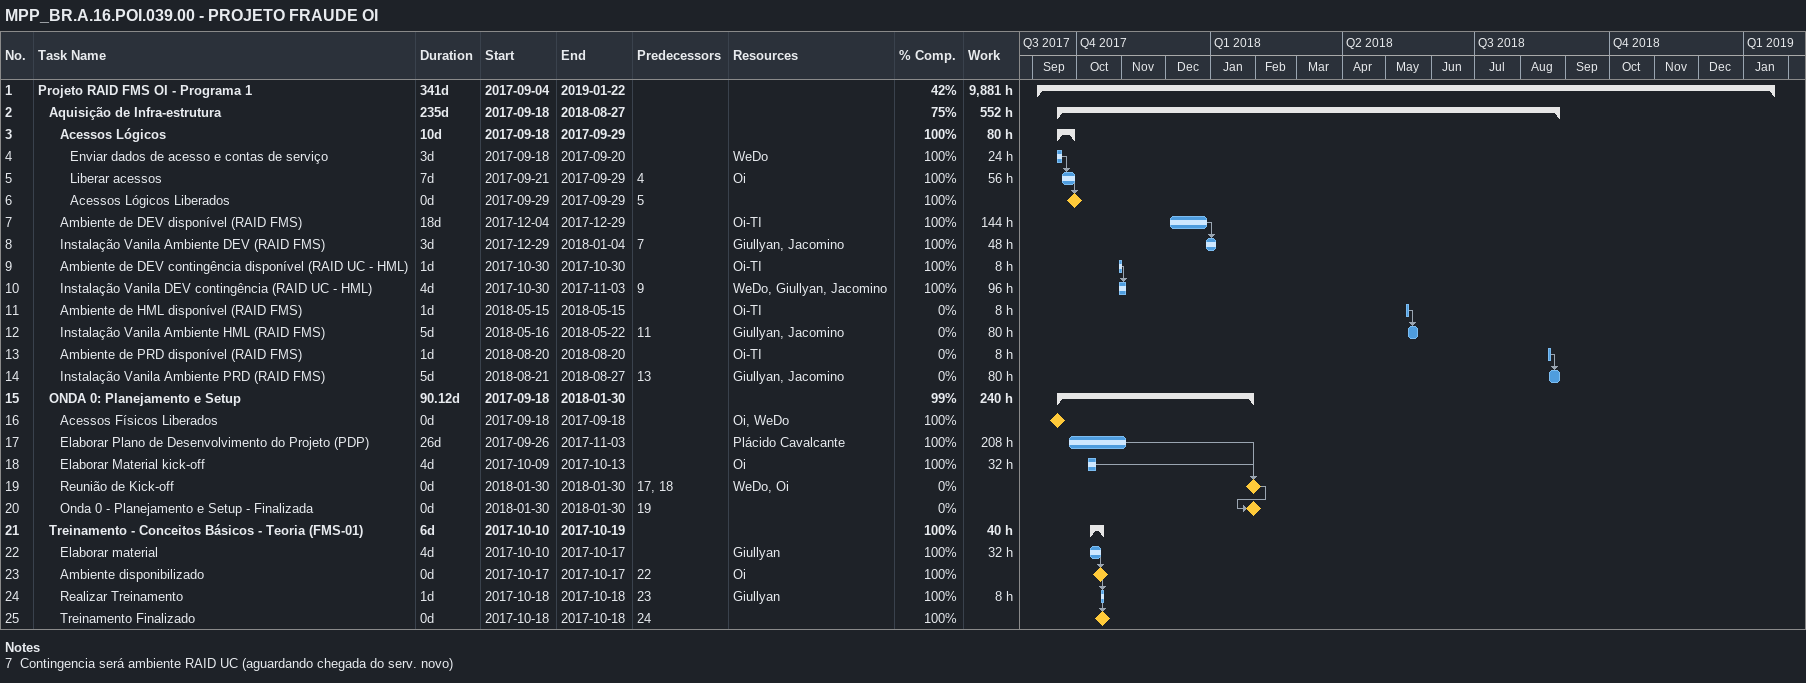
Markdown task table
MPP_BR.A.16.POI.039.00 - PROJETO FRAUDE OI

| ID | Level | Task | Duration | Start | Finish | Predecessors | Resources | % complete | Work (h) |
|---|---|---|---|---|---|---|---|---|---|
| 1 | 1 | **Projeto RAID FMS OI - Programa 1** | 341d | 2017-09-04 | 2019-01-22 |  |  | 42 | 9881 |
| 2 | 2 | **Aquisição de Infra-estrutura** | 235d | 2017-09-18 | 2018-08-27 |  |  | 75 | 552 |
| 3 | 3 | **Acessos Lógicos** | 10d | 2017-09-18 | 2017-09-29 |  |  | 100 | 80 |
| 4 | 4 | Enviar dados de acesso e contas de serviço | 3d | 2017-09-18 | 2017-09-20 |  | WeDo | 100 | 24 |
| 5 | 4 | Liberar acessos | 7d | 2017-09-21 | 2017-09-29 | 4 | Oi | 100 | 56 |
| 6 | 4 | Acessos Lógicos Liberados | 0d | 2017-09-29 | 2017-09-29 | 5 |  | 100 |  |
| 7 | 3 | Ambiente de DEV disponível (RAID FMS) | 18d | 2017-12-04 | 2017-12-29 |  | Oi-TI | 100 | 144 |
| 8 | 3 | Instalação Vanila Ambiente DEV (RAID FMS) | 3d | 2017-12-29 | 2018-01-04 | 7 | Giullyan, Jacomino | 100 | 48 |
| 9 | 3 | Ambiente de DEV contingência disponível (RAID UC - HML) | 1d | 2017-10-30 | 2017-10-30 |  | Oi-TI | 100 | 8 |
| 10 | 3 | Instalação Vanila DEV contingência (RAID UC - HML) | 4d | 2017-10-30 | 2017-11-03 | 9 | WeDo, Giullyan, Jacomino | 100 | 96 |
| 11 | 3 | Ambiente de HML disponível (RAID FMS) | 1d | 2018-05-15 | 2018-05-15 |  | Oi-TI | 0 | 8 |
| 12 | 3 | Instalação Vanila Ambiente HML (RAID FMS) | 5d | 2018-05-16 | 2018-05-22 | 11 | Giullyan, Jacomino | 0 | 80 |
| 13 | 3 | Ambiente de PRD disponível (RAID FMS) | 1d | 2018-08-20 | 2018-08-20 |  | Oi-TI | 0 | 8 |
| 14 | 3 | Instalação Vanila Ambiente PRD (RAID FMS) | 5d | 2018-08-21 | 2018-08-27 | 13 | Giullyan, Jacomino | 0 | 80 |
| 15 | 2 | **ONDA 0: Planejamento e Setup** | 90.12d | 2017-09-18 | 2018-01-30 |  |  | 99 | 240 |
| 16 | 3 | Acessos Físicos Liberados | 0d | 2017-09-18 | 2017-09-18 |  | Oi, WeDo | 100 |  |
| 17 | 3 | Elaborar Plano de Desenvolvimento do Projeto (PDP) | 26d | 2017-09-26 | 2017-11-03 |  | Plácido Cavalcante | 100 | 208 |
| 18 | 3 | Elaborar Material kick-off | 4d | 2017-10-09 | 2017-10-13 |  | Oi | 100 | 32 |
| 19 | 3 | Reunião de Kick-off | 0d | 2018-01-30 | 2018-01-30 | 17, 18 | WeDo, Oi | 0 |  |
| 20 | 3 | Onda 0 - Planejamento e Setup - Finalizada | 0d | 2018-01-30 | 2018-01-30 | 19 |  | 0 |  |
| 21 | 2 | **Treinamento - Conceitos Básicos - Teoria (FMS-01)** | 6d | 2017-10-10 | 2017-10-19 |  |  | 100 | 40 |
| 22 | 3 | Elaborar material | 4d | 2017-10-10 | 2017-10-17 |  | Giullyan | 100 | 32 |
| 23 | 3 | Ambiente disponibilizado | 0d | 2017-10-17 | 2017-10-17 | 22 | Oi | 100 |  |
| 24 | 3 | Realizar Treinamento | 1d | 2017-10-18 | 2017-10-18 | 23 | Giullyan | 100 | 8 |
| 25 | 3 | Treinamento Finalizado | 0d | 2017-10-18 | 2017-10-18 | 24 |  | 100 |  |

Notes
- 7: Contingencia será ambiente RAID UC (aguardando chegada do serv. novo)
